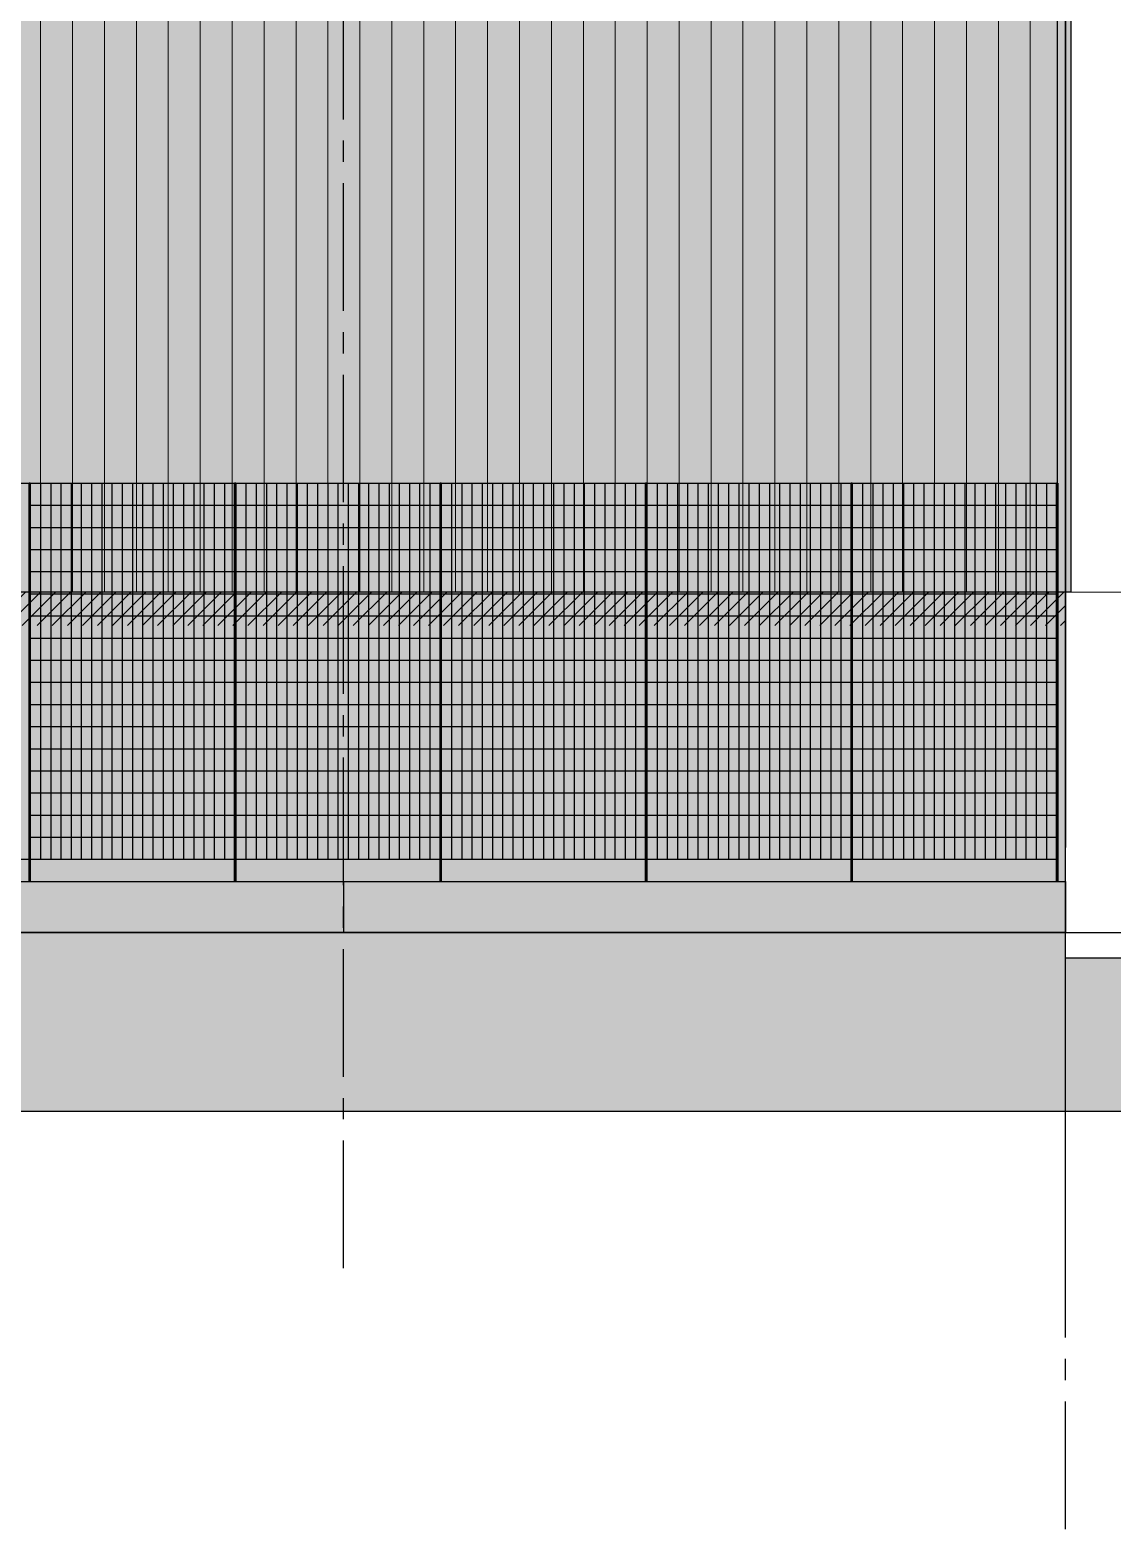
# Model space of a CAD drawing. Header units: inches. Extents: x -309 to 190, y -1585 to -1350.
# Drawn here: x 110.7 to 117.05, y -1428.81 to -1420 of the extents above; entities that cross this region are included whole.
import ezdxf

# ---------------------------------------------------------------- set-up
doc = ezdxf.new("R2010")
doc.units = ezdxf.units.IN
doc.header["$MEASUREMENT"] = 0
doc.linetypes.add('CENTER2', pattern=[1.125, 0.75, -0.125, 0.125, -0.125])
doc.linetypes.add('HIDDEN', pattern=[0.375, 0.25, -0.125])
doc.layers.get('0').update_dxf_attribs({"color": 9, "linetype": 'CONTINUOUS'})
for name, color, linetype in [('02', 9, 'CONTINUOUS'), ('CARP', 9, 'CONTINUOUS'), ('color gris', 9, 'CONTINUOUS'), ('COLOR MURO MUNI', 9, 'CONTINUOUS'), ('esca', 9, 'CONTINUOUS'), ('FMR', 9, 'CONTINUOUS'), ('lm', 9, 'HIDDEN'), ('referencias', 9, 'CONTINUOUS'), ('sombras', 9, 'CONTINUOUS')]:
    doc.layers.add(name, color=color, linetype=linetype)
for name, color, linetype, lineweight in [('color +', 9, 'CONTINUOUS', 18), ('cotas', 9, 'CONTINUOUS', 15), ('referencias 01', 9, 'CONTINUOUS', 18)]:
    doc.layers.add(name, color=color, linetype=linetype, lineweight=lineweight)

msp = doc.modelspace()

# ---------------------------------------------------------------- hatches: boundary and pattern name
at = {"layer": 'color +'}
h = msp.add_hatch(dxfattribs=at)
h.set_pattern_fill('LINE', color=256, scale=1.5, angle=450)
h.set_pattern_definition([(90, (1554.88423, -1077.79388), (-0.1875, 4e-16), [])])
h.paths.add_polyline_path([(116.729, -1416.4066), (73.159, -1416.4066), (73.159, -1419.2066), (76.359, -1419.2066), (76.359, -1423.3066), (116.729, -1423.3066)])
at = {"layer": 'color gris', "linetype": 'Continuous'}
h = msp.add_hatch(color=256, dxfattribs=at)
h.dxf.hatch_style = 1
h.paths.add_polyline_path([(72.659, -1425.0066), (72.659, -1425.3066), (116.7789, -1425.3066), (116.7789, -1425.0066)])
at = {"layer": 'color gris'}
msp.add_hatch(color=256, dxfattribs=at).paths.add_polyline_path([(124.779, -1426.3566), (124.779, -1425.5566), (120.779, -1425.5566), (120.779, -1425.4566), (116.779, -1425.4566), (116.779, -1425.3066), (72.659, -1425.3066), (68.659, -1425.4566), (68.659, -1425.5566), (58.8041, -1425.5566), (58.8041, -1426.3566)])
at = {"layer": 'esca'}
h = msp.add_hatch(color=256, dxfattribs=at)
h.dxf.hatch_style = 1
h.paths.add_polyline_path([(116.809, -1416.3066), (73.019, -1416.3066), (73.019, -1419.2066), (76.359, -1419.2066), (76.359, -1423.3066), (116.809, -1423.3066)])
at = {"layer": 'referencias', "linetype": 'Continuous', "lineweight": 5}
h = msp.add_hatch(color=256, dxfattribs=at)
h.dxf.hatch_style = 1
h.paths.add_polyline_path([(116.779, -1423.3066), (76.359, -1423.3066), (76.359, -1425.0066), (116.779, -1425.0066)])
at = {"layer": 'sombras'}
h = msp.add_hatch(dxfattribs=at)
h.set_pattern_fill('LINE', color=256, scale=0.5, angle=45)
h.set_pattern_definition([(45, (26.66778, 46.46942), (-0.0441941738, 0.0441941738), [])])
h.paths.add_polyline_path([(80.4958, -1423.3066), (80.6579, -1423.5027), (116.779, -1423.5027), (116.779, -1423.3066)])

# ---------------------------------------------------------------- linework, layer by layer
at = {"linetype": 'Continuous'}
for p, q in [((109.4914, -1422.6666), (110.6984, -1422.6666)), ((110.6984, -1422.6666), (110.6984, -1424.8766)), ((110.6984, -1422.6666), (111.9054, -1422.6666)), ((110.6984, -1422.6666), (110.6984, -1424.8766)), ((110.6984, -1424.8766), (110.6984, -1422.6666)), ((110.7584, -1422.6666), (110.7584, -1424.8766)), ((110.8184, -1422.6666), (110.8184, -1424.8766)), ((110.8784, -1422.6666), (110.8784, -1424.8766)), ((110.9384, -1422.6666), (110.9384, -1424.8766)), ((110.9984, -1422.6666), (110.9984, -1424.8766)), ((111.0584, -1422.6666), (111.0584, -1424.8766)), ((111.1184, -1422.6666), (111.1184, -1424.8766)), ((111.1784, -1422.6666), (111.1784, -1424.8766)), ((111.2384, -1422.6666), (111.2384, -1424.8766)), ((111.2984, -1422.6666), (111.2984, -1424.8766)), ((111.3584, -1422.6666), (111.3584, -1424.8766)), ((111.4184, -1422.6666), (111.4184, -1424.8766)), ((111.4784, -1422.6666), (111.4784, -1424.8766)), ((111.5384, -1422.6666), (111.5384, -1424.8766)), ((111.5984, -1422.6666), (111.5984, -1424.8766)), ((111.6584, -1422.6666), (111.6584, -1424.8766)), ((111.7184, -1422.6666), (111.7184, -1424.8766)), ((111.7784, -1422.6666), (111.7784, -1424.8766)), ((111.8384, -1422.6666), (111.8384, -1424.8766)), ((111.8384, -1422.6666), (111.8384, -1424.8766)), ((111.8984, -1422.6666), (111.8984, -1424.8766)), ((111.8984, -1422.6666), (111.8984, -1424.8766)), ((111.8984, -1424.8766), (111.8984, -1422.6666)), ((111.8984, -1422.6666), (111.8984, -1424.8766)), ((111.8984, -1422.6666), (111.8984, -1424.8766)), ((111.8984, -1424.8766), (111.8984, -1422.6666)), ((111.9054, -1422.6666), (111.9054, -1424.8766)), ((111.9054, -1422.6666), (116.7334, -1422.6666)), ((111.9054, -1422.6666), (111.9054, -1424.8766)), ((111.9054, -1424.8766), (111.9054, -1422.6666)), ((111.9054, -1422.6666), (111.9054, -1424.8766)), ((111.9054, -1422.6666), (113.1124, -1422.6666)), ((111.9054, -1422.6666), (111.9054, -1424.8766)), ((111.9054, -1424.8766), (111.9054, -1422.6666)), ((111.9654, -1422.6666), (111.9654, -1424.8766)), ((112.0254, -1422.6666), (112.0254, -1424.8766)), ((112.0854, -1422.6666), (112.0854, -1424.8766)), ((112.1454, -1422.6666), (112.1454, -1424.8766)), ((112.2054, -1422.6666), (112.2054, -1424.8766)), ((112.2654, -1422.6666), (112.2654, -1424.8766)), ((112.3254, -1422.6666), (112.3254, -1424.8766)), ((112.3854, -1422.6666), (112.3854, -1424.8766)), ((112.4454, -1422.6666), (112.4454, -1424.8766)), ((112.5054, -1422.6666), (112.5054, -1424.8766)), ((112.5654, -1422.6666), (112.5654, -1424.8766)), ((112.6254, -1422.6666), (112.6254, -1424.8766)), ((112.6854, -1422.6666), (112.6854, -1424.8766)), ((112.7454, -1422.6666), (112.7454, -1424.8766)), ((112.8054, -1422.6666), (112.8054, -1424.8766)), ((112.8654, -1422.6666), (112.8654, -1424.8766)), ((112.9254, -1422.6666), (112.9254, -1424.8766)), ((112.9854, -1422.6666), (112.9854, -1424.8766)), ((113.0454, -1422.6666), (113.0454, -1424.8766)), ((113.0454, -1422.6666), (113.0454, -1424.8766)), ((113.1054, -1422.6666), (113.1054, -1424.8766)), ((113.1054, -1422.6666), (113.1054, -1424.8766)), ((113.1054, -1424.8766), (113.1054, -1422.6666)), ((113.1054, -1422.6666), (113.1054, -1424.8766)), ((113.1054, -1422.6666), (113.1054, -1424.8766)), ((113.1054, -1424.8766), (113.1054, -1422.6666)), ((113.1124, -1422.6666), (113.1124, -1424.8766)), ((113.1124, -1422.6666), (113.1124, -1424.8766)), ((113.1124, -1424.8766), (113.1124, -1422.6666)), ((113.1124, -1422.6666), (113.1124, -1424.8766)), ((113.1124, -1422.6666), (114.3194, -1422.6666)), ((113.1124, -1422.6666), (113.1124, -1424.8766)), ((113.1124, -1424.8766), (113.1124, -1422.6666)), ((113.1724, -1422.6666), (113.1724, -1424.8766)), ((113.2324, -1422.6666), (113.2324, -1424.8766)), ((113.2924, -1422.6666), (113.2924, -1424.8766)), ((113.3524, -1422.6666), (113.3524, -1424.8766)), ((113.4124, -1422.6666), (113.4124, -1424.8766)), ((113.4724, -1422.6666), (113.4724, -1424.8766)), ((113.5324, -1422.6666), (113.5324, -1424.8766)), ((113.5924, -1422.6666), (113.5924, -1424.8766)), ((113.6524, -1422.6666), (113.6524, -1424.8766)), ((113.7124, -1422.6666), (113.7124, -1424.8766)), ((113.7724, -1422.6666), (113.7724, -1424.8766)), ((113.8324, -1422.6666), (113.8324, -1424.8766)), ((113.8924, -1422.6666), (113.8924, -1424.8766)), ((113.9524, -1422.6666), (113.9524, -1424.8766)), ((114.0124, -1422.6666), (114.0124, -1424.8766)), ((114.0724, -1422.6666), (114.0724, -1424.8766)), ((114.1324, -1422.6666), (114.1324, -1424.8766)), ((114.1924, -1422.6666), (114.1924, -1424.8766)), ((114.2524, -1422.6666), (114.2524, -1424.8766)), ((114.2524, -1422.6666), (114.2524, -1424.8766)), ((114.3124, -1422.6666), (114.3124, -1424.8766)), ((114.3124, -1422.6666), (114.3124, -1424.8766)), ((114.3124, -1424.8766), (114.3124, -1422.6666)), ((114.3124, -1422.6666), (114.3124, -1424.8766)), ((114.3124, -1422.6666), (114.3124, -1424.8766)), ((114.3124, -1424.8766), (114.3124, -1422.6666)), ((114.3194, -1422.6666), (114.3194, -1424.8766)), ((114.3194, -1422.6666), (114.3194, -1424.8766)), ((114.3194, -1424.8766), (114.3194, -1422.6666)), ((114.3194, -1422.6666), (114.3194, -1424.8766)), ((114.3194, -1422.6666), (115.5264, -1422.6666)), ((114.3194, -1422.6666), (114.3194, -1424.8766)), ((114.3194, -1424.8766), (114.3194, -1422.6666)), ((114.3794, -1422.6666), (114.3794, -1424.8766)), ((114.4394, -1422.6666), (114.4394, -1424.8766)), ((114.4994, -1422.6666), (114.4994, -1424.8766)), ((114.5594, -1422.6666), (114.5594, -1424.8766)), ((114.6194, -1422.6666), (114.6194, -1424.8766)), ((114.6794, -1422.6666), (114.6794, -1424.8766)), ((114.7394, -1422.6666), (114.7394, -1424.8766)), ((114.7994, -1422.6666), (114.7994, -1424.8766)), ((114.8594, -1422.6666), (114.8594, -1424.8766)), ((114.9194, -1422.6666), (114.9194, -1424.8766)), ((114.9794, -1422.6666), (114.9794, -1424.8766)), ((115.0394, -1422.6666), (115.0394, -1424.8766)), ((115.0994, -1422.6666), (115.0994, -1424.8766)), ((115.1594, -1422.6666), (115.1594, -1424.8766)), ((115.2194, -1422.6666), (115.2194, -1424.8766)), ((115.2794, -1422.6666), (115.2794, -1424.8766)), ((115.3394, -1422.6666), (115.3394, -1424.8766)), ((115.3994, -1422.6666), (115.3994, -1424.8766)), ((115.4594, -1422.6666), (115.4594, -1424.8766)), ((115.4594, -1422.6666), (115.4594, -1424.8766)), ((115.5194, -1422.6666), (115.5194, -1424.8766)), ((115.5194, -1422.6666), (115.5194, -1424.8766)), ((115.5194, -1424.8766), (115.5194, -1422.6666)), ((115.5194, -1422.6666), (115.5194, -1424.8766)), ((115.5194, -1422.6666), (115.5194, -1424.8766)), ((115.5194, -1424.8766), (115.5194, -1422.6666)), ((115.5264, -1422.6666), (115.5264, -1424.8766)), ((115.5264, -1422.6666), (115.5264, -1424.8766)), ((115.5264, -1424.8766), (115.5264, -1422.6666)), ((115.5264, -1422.6666), (115.5264, -1424.8766)), ((115.5264, -1422.6666), (116.7334, -1422.6666)), ((115.5264, -1422.6666), (115.5264, -1424.8766)), ((115.5264, -1424.8766), (115.5264, -1422.6666)), ((115.5864, -1422.6666), (115.5864, -1424.8766)), ((115.6464, -1422.6666), (115.6464, -1424.8766)), ((115.7064, -1422.6666), (115.7064, -1424.8766)), ((115.7664, -1422.6666), (115.7664, -1424.8766)), ((115.8264, -1422.6666), (115.8264, -1424.8766)), ((115.8864, -1422.6666), (115.8864, -1424.8766)), ((115.9464, -1422.6666), (115.9464, -1424.8766)), ((116.0064, -1422.6666), (116.0064, -1424.8766)), ((116.0664, -1422.6666), (116.0664, -1424.8766)), ((116.1264, -1422.6666), (116.1264, -1424.8766)), ((116.1864, -1422.6666), (116.1864, -1424.8766)), ((116.2464, -1422.6666), (116.2464, -1424.8766)), ((116.3064, -1422.6666), (116.3064, -1424.8766)), ((116.3664, -1422.6666), (116.3664, -1424.8766)), ((116.4264, -1422.6666), (116.4264, -1424.8766)), ((116.4864, -1422.6666), (116.4864, -1424.8766)), ((116.5464, -1422.6666), (116.5464, -1424.8766)), ((116.6064, -1422.6666), (116.6064, -1424.8766)), ((116.6664, -1422.6666), (116.6664, -1424.8766)), ((116.7264, -1422.6666), (116.7264, -1424.8766)), ((116.7264, -1422.6666), (116.7264, -1424.8766)), ((116.7264, -1424.8766), (116.7264, -1422.6666)), ((116.7334, -1422.6666), (116.7334, -1424.8766)), ((116.7334, -1422.6666), (116.7334, -1424.8766)), ((116.7334, -1424.8766), (116.7334, -1422.6666)), ((110.6984, -1422.7966), (111.8984, -1422.7966)), ((111.9054, -1422.7966), (116.7334, -1422.7966)), ((111.9054, -1422.7966), (113.1054, -1422.7966)), ((113.1124, -1422.7966), (114.3124, -1422.7966)), ((114.3194, -1422.7966), (115.5194, -1422.7966)), ((115.5264, -1422.7966), (116.7264, -1422.7966)), ((110.6984, -1422.9266), (111.8984, -1422.9266)), ((111.9054, -1422.9266), (116.7334, -1422.9266)), ((111.9054, -1422.9266), (113.1054, -1422.9266)), ((113.1124, -1422.9266), (114.3124, -1422.9266)), ((114.3194, -1422.9266), (115.5194, -1422.9266)), ((115.5264, -1422.9266), (116.7264, -1422.9266)), ((110.6984, -1423.0566), (111.8984, -1423.0566)), ((111.9054, -1423.0566), (116.7334, -1423.0566)), ((111.9054, -1423.0566), (113.1054, -1423.0566)), ((113.1124, -1423.0566), (114.3124, -1423.0566)), ((114.3194, -1423.0566), (115.5194, -1423.0566)), ((115.5264, -1423.0566), (116.7264, -1423.0566)), ((110.6984, -1423.1866), (111.8984, -1423.1866)), ((111.9054, -1423.1866), (116.7334, -1423.1866)), ((111.9054, -1423.1866), (113.1054, -1423.1866)), ((113.1124, -1423.1866), (114.3124, -1423.1866)), ((114.3194, -1423.1866), (115.5194, -1423.1866)), ((115.5264, -1423.1866), (116.7264, -1423.1866)), ((110.6984, -1423.3166), (111.8984, -1423.3166)), ((111.9054, -1423.3166), (116.7334, -1423.3166)), ((111.9054, -1423.3166), (113.1054, -1423.3166)), ((113.1124, -1423.3166), (114.3124, -1423.3166)), ((114.3194, -1423.3166), (115.5194, -1423.3166)), ((115.5264, -1423.3166), (116.7264, -1423.3166)), ((110.6984, -1423.4466), (111.8984, -1423.4466)), ((111.9054, -1423.4466), (116.7334, -1423.4466)), ((111.9054, -1423.4466), (113.1054, -1423.4466)), ((113.1124, -1423.4466), (114.3124, -1423.4466)), ((114.3194, -1423.4466), (115.5194, -1423.4466)), ((115.5264, -1423.4466), (116.7264, -1423.4466)), ((110.6984, -1423.5766), (111.8984, -1423.5766)), ((111.9054, -1423.5766), (116.7334, -1423.5766)), ((111.9054, -1423.5766), (113.1054, -1423.5766)), ((113.1124, -1423.5766), (114.3124, -1423.5766)), ((114.3194, -1423.5766), (115.5194, -1423.5766)), ((115.5264, -1423.5766), (116.7264, -1423.5766)), ((110.6984, -1423.7066), (111.8984, -1423.7066)), ((111.9054, -1423.7066), (116.7334, -1423.7066)), ((111.9054, -1423.7066), (113.1054, -1423.7066)), ((113.1124, -1423.7066), (114.3124, -1423.7066)), ((114.3194, -1423.7066), (115.5194, -1423.7066)), ((115.5264, -1423.7066), (116.7264, -1423.7066)), ((110.6984, -1423.8366), (111.8984, -1423.8366)), ((111.9054, -1423.8366), (116.7334, -1423.8366)), ((111.9054, -1423.8366), (113.1054, -1423.8366)), ((113.1124, -1423.8366), (114.3124, -1423.8366)), ((114.3194, -1423.8366), (115.5194, -1423.8366)), ((115.5264, -1423.8366), (116.7264, -1423.8366)), ((110.6984, -1423.9666), (111.8984, -1423.9666)), ((111.9054, -1423.9666), (116.7334, -1423.9666)), ((111.9054, -1423.9666), (113.1054, -1423.9666)), ((113.1124, -1423.9666), (114.3124, -1423.9666)), ((114.3194, -1423.9666), (115.5194, -1423.9666)), ((115.5264, -1423.9666), (116.7264, -1423.9666)), ((110.6984, -1424.0966), (111.8984, -1424.0966)), ((111.9054, -1424.0966), (116.7334, -1424.0966)), ((111.9054, -1424.0966), (113.1054, -1424.0966)), ((113.1124, -1424.0966), (114.3124, -1424.0966)), ((114.3194, -1424.0966), (115.5194, -1424.0966)), ((115.5264, -1424.0966), (116.7264, -1424.0966)), ((110.6984, -1424.2266), (111.8984, -1424.2266)), ((111.9054, -1424.2266), (116.7334, -1424.2266)), ((111.9054, -1424.2266), (113.1054, -1424.2266)), ((113.1124, -1424.2266), (114.3124, -1424.2266)), ((114.3194, -1424.2266), (115.5194, -1424.2266)), ((115.5264, -1424.2266), (116.7264, -1424.2266)), ((110.6984, -1424.3566), (111.8984, -1424.3566)), ((111.9054, -1424.3566), (116.7334, -1424.3566)), ((111.9054, -1424.3566), (113.1054, -1424.3566)), ((113.1124, -1424.3566), (114.3124, -1424.3566)), ((114.3194, -1424.3566), (115.5194, -1424.3566)), ((115.5264, -1424.3566), (116.7264, -1424.3566)), ((110.6984, -1424.4866), (111.8984, -1424.4866)), ((111.9054, -1424.4866), (116.7334, -1424.4866)), ((111.9054, -1424.4866), (113.1054, -1424.4866)), ((113.1124, -1424.4866), (114.3124, -1424.4866)), ((114.3194, -1424.4866), (115.5194, -1424.4866)), ((115.5264, -1424.4866), (116.7264, -1424.4866)), ((110.6984, -1424.6166), (111.8984, -1424.6166)), ((111.9054, -1424.6166), (116.7334, -1424.6166)), ((111.9054, -1424.6166), (113.1054, -1424.6166)), ((113.1124, -1424.6166), (114.3124, -1424.6166)), ((114.3194, -1424.6166), (115.5194, -1424.6166)), ((115.5264, -1424.6166), (116.7264, -1424.6166)), ((110.6984, -1424.7466), (111.8984, -1424.7466)), ((111.9054, -1424.7466), (116.7334, -1424.7466)), ((111.9054, -1424.7466), (113.1054, -1424.7466)), ((113.1124, -1424.7466), (114.3124, -1424.7466)), ((114.3194, -1424.7466), (115.5194, -1424.7466)), ((115.5264, -1424.7466), (116.7264, -1424.7466)), ((109.4914, -1424.8766), (110.6984, -1424.8766)), ((110.6984, -1424.8766), (111.9054, -1424.8766)), ((111.9054, -1424.8766), (116.7334, -1424.8766)), ((111.9054, -1424.8766), (113.1124, -1424.8766)), ((113.1124, -1424.8766), (114.3194, -1424.8766)), ((114.3194, -1424.8766), (115.5264, -1424.8766)), ((115.5264, -1424.8766), (116.7334, -1424.8766)), ((105.332, -1425.0066), (116.7789, -1425.0066)), ((116.7789, -1425.0066), (116.7789, -1425.3066))]:
    msp.add_line(p, q, dxfattribs=at)
for points in [[(110.6914, -1422.6666), (110.6984, -1422.6666), (110.6984, -1425.0066), (110.6914, -1425.0066)], [(110.6984, -1422.6666), (110.6914, -1422.6666), (110.6914, -1425.0066), (110.6984, -1425.0066)], [(111.8984, -1422.6666), (111.9054, -1422.6666), (111.9054, -1425.0066), (111.8984, -1425.0066)], [(111.9054, -1422.6666), (111.8984, -1422.6666), (111.8984, -1425.0066), (111.9054, -1425.0066)], [(111.8984, -1422.6666), (111.9054, -1422.6666), (111.9054, -1425.0066), (111.8984, -1425.0066)], [(111.9054, -1422.6666), (111.8984, -1422.6666), (111.8984, -1425.0066), (111.9054, -1425.0066)], [(113.1054, -1422.6666), (113.1124, -1422.6666), (113.1124, -1425.0066), (113.1054, -1425.0066)], [(113.1124, -1422.6666), (113.1054, -1422.6666), (113.1054, -1425.0066), (113.1124, -1425.0066)], [(113.1054, -1422.6666), (113.1124, -1422.6666), (113.1124, -1425.0066), (113.1054, -1425.0066)], [(113.1124, -1422.6666), (113.1054, -1422.6666), (113.1054, -1425.0066), (113.1124, -1425.0066)], [(114.3124, -1422.6666), (114.3194, -1422.6666), (114.3194, -1425.0066), (114.3124, -1425.0066)], [(114.3194, -1422.6666), (114.3124, -1422.6666), (114.3124, -1425.0066), (114.3194, -1425.0066)], [(114.3124, -1422.6666), (114.3194, -1422.6666), (114.3194, -1425.0066), (114.3124, -1425.0066)], [(114.3194, -1422.6666), (114.3124, -1422.6666), (114.3124, -1425.0066), (114.3194, -1425.0066)], [(115.5194, -1422.6666), (115.5264, -1422.6666), (115.5264, -1425.0066), (115.5194, -1425.0066)], [(115.5264, -1422.6666), (115.5194, -1422.6666), (115.5194, -1425.0066), (115.5264, -1425.0066)], [(115.5194, -1422.6666), (115.5264, -1422.6666), (115.5264, -1425.0066), (115.5194, -1425.0066)], [(115.5264, -1422.6666), (115.5194, -1422.6666), (115.5194, -1425.0066), (115.5264, -1425.0066)], [(116.7264, -1422.6666), (116.7334, -1422.6666), (116.7334, -1425.0066), (116.7264, -1425.0066)], [(116.7334, -1422.6666), (116.7264, -1422.6666), (116.7264, -1425.0066), (116.7334, -1425.0066)]]:
    msp.add_lwpolyline(points, close=True, dxfattribs=at)
for points in [[(124.779, -1425.5566), (120.779, -1425.5566), (120.779, -1425.4566), (116.779, -1425.4566), (116.779, -1425.3066), (72.659, -1425.3066), (72.659, -1425.3066), (68.659, -1425.4566), (68.659, -1425.5566), (58.8041, -1425.5566)], [(58.8041, -1425.5566), (58.8041, -1426.3566), (124.779, -1426.3566)]]:
    msp.add_lwpolyline(points)
at = {"layer": '02'}
for points in [[(73.019, -1416.3066), (116.809, -1416.3066), (116.809, -1423.3066), (76.759, -1423.3066), (76.759, -1419.2066), (73.019, -1419.2066)], [(73.119, -1416.4066), (116.729, -1416.4066), (116.729, -1423.3066), (76.759, -1423.3066), (76.759, -1419.2066), (73.119, -1419.2066)]]:
    msp.add_lwpolyline(points, close=True, dxfattribs=at)
at = {"layer": 'CARP'}
msp.add_lwpolyline([(73.019, -1419.2066), (73.019, -1416.3066), (112.5407, -1416.3066), (116.779, -1416.3066), (116.779, -1424.8066)], dxfattribs=at)
at = {"layer": 'color +'}
msp.add_lwpolyline([(116.779, -1423.3066), (116.779, -1414.6056), (97.6794, -1414.6056), (97.6794, -1416.3066)], dxfattribs=at)
at = {"layer": 'COLOR MURO MUNI'}
msp.add_line((70.7918, -1425.3066), (120.2198, -1425.3066), dxfattribs=at)
at = {"layer": 'cotas'}
msp.add_line((116.809, -1423.3066), (118.6999, -1423.3066), dxfattribs=at)
at = {"layer": 'FMR', "ltscale": 0.5}
msp.add_line((112.5387, -1425.0066), (112.5387, -1425.3066), dxfattribs=at)
at = {"layer": 'lm', "linetype": 'CENTER2'}
for points in [[(112.5376, -1427.2792), (112.5376, -1415.0348)], [(116.779, -1427.2792), (116.779, -1415.0348)], [(116.779, -1428.8113), (116.779, -1415.3056)]]:
    msp.add_lwpolyline(points, dxfattribs=at)
at = {"layer": 'referencias 01'}
msp.add_lwpolyline([(116.779, -1423.3066), (76.759, -1423.3066), (76.759, -1425.0066), (116.779, -1425.0066)], close=True, dxfattribs=at)

doc.saveas('drawing.dxf')
